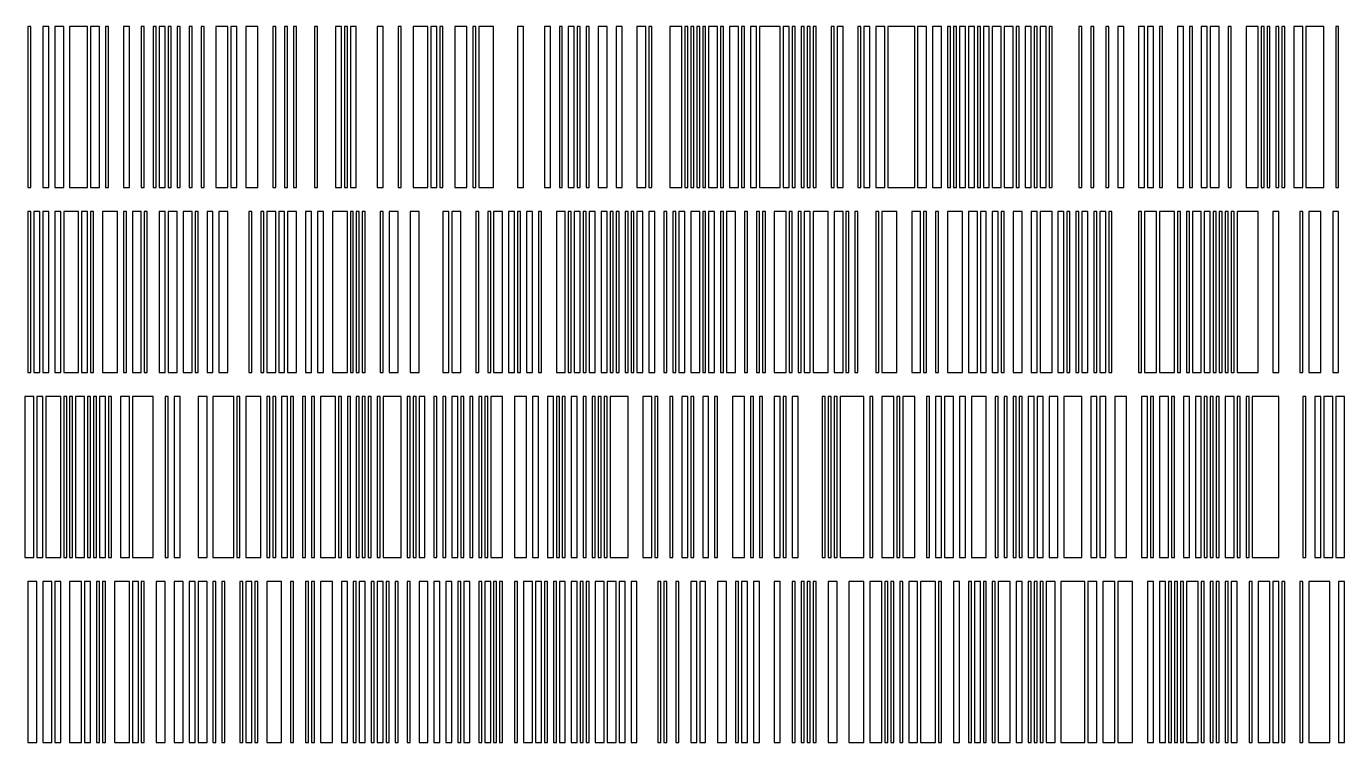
# Model space of a CAD drawing. Header units: metres. Extents: x -130 to 130, y -130 to 130.
# Drawn here: x 19.6 to 130, y -6.5 to 53.5 of the extents above; entities that cross this region are included whole.
import ezdxf

# ---------------------------------------------------------------- set-up
doc = ezdxf.new("R2010")
doc.units = ezdxf.units.M

msp = doc.modelspace()

# ---------------------------------------------------------------- linework, layer by layer
for points in [[(19.75, 40), (20, 40), (20, 53.5), (19.75, 53.5), (19.75, 40)], [(21, 40), (21.5, 40), (21.5, 53.5), (21, 53.5), (21, 40)], [(22, 40), (22.75, 40), (22.75, 53.5), (22, 53.5), (22, 40)], [(23.25, 40), (24.75, 40), (24.75, 53.5), (23.25, 53.5), (23.25, 40)], [(25, 40), (25.75, 40), (25.75, 53.5), (25, 53.5), (25, 40)], [(26.25, 40), (26.5, 40), (26.5, 53.5), (26.25, 53.5), (26.25, 40)], [(27.75, 40), (28.25, 40), (28.25, 53.5), (27.75, 53.5), (27.75, 40)], [(29.25, 40), (29.5, 40), (29.5, 53.5), (29.25, 53.5), (29.25, 40)], [(30.25, 40), (30.5, 40), (30.5, 53.5), (30.25, 53.5), (30.25, 40)], [(30.75, 40), (31.25, 40), (31.25, 53.5), (30.75, 53.5), (30.75, 40)], [(31.5, 40), (31.75, 40), (31.75, 53.5), (31.5, 53.5), (31.5, 40)], [(32.25, 40), (32.5, 40), (32.5, 53.5), (32.25, 53.5), (32.25, 40)], [(33.25, 40), (33.5, 40), (33.5, 53.5), (33.25, 53.5), (33.25, 40)], [(34.25, 40), (34.5, 40), (34.5, 53.5), (34.25, 53.5), (34.25, 40)], [(35.5, 40), (36.5, 40), (36.5, 53.5), (35.5, 53.5), (35.5, 40)], [(36.75, 40), (37.25, 40), (37.25, 53.5), (36.75, 53.5), (36.75, 40)], [(38, 40), (39, 40), (39, 53.5), (38, 53.5), (38, 40)], [(40.25, 40), (40.5, 40), (40.5, 53.5), (40.25, 53.5), (40.25, 40)], [(41.25, 40), (41.5, 40), (41.5, 53.5), (41.25, 53.5), (41.25, 40)], [(42, 40), (42.25, 40), (42.25, 53.5), (42, 53.5), (42, 40)], [(43.75, 40), (44, 40), (44, 53.5), (43.75, 53.5), (43.75, 40)], [(45.5, 40), (46, 40), (46, 53.5), (45.5, 53.5), (45.5, 40)], [(46.25, 40), (46.5, 40), (46.5, 53.5), (46.25, 53.5), (46.25, 40)], [(46.75, 40), (47.25, 40), (47.25, 53.5), (46.75, 53.5), (46.75, 40)], [(49, 40), (49.5, 40), (49.5, 53.5), (49, 53.5), (49, 40)], [(50.75, 40), (51, 40), (51, 53.5), (50.75, 53.5), (50.75, 40)], [(52, 40), (53.25, 40), (53.25, 53.5), (52, 53.5), (52, 40)], [(53.5, 40), (54, 40), (54, 53.5), (53.5, 53.5), (53.5, 40)], [(54.25, 40), (54.5, 40), (54.5, 53.5), (54.25, 53.5), (54.25, 40)], [(55.5, 40), (56.5, 40), (56.5, 53.5), (55.5, 53.5), (55.5, 40)], [(57, 40), (57.25, 40), (57.25, 53.5), (57, 53.5), (57, 40)], [(57.5, 40), (58.75, 40), (58.75, 53.5), (57.5, 53.5), (57.5, 40)], [(60.75, 40), (61.25, 40), (61.25, 53.5), (60.75, 53.5), (60.75, 40)], [(63, 40), (63.5, 40), (63.5, 53.5), (63, 53.5), (63, 40)], [(64.25, 40), (64.5, 40), (64.5, 53.5), (64.25, 53.5), (64.25, 40)], [(65, 40), (65.5, 40), (65.5, 53.5), (65, 53.5), (65, 40)], [(65.75, 40), (66, 40), (66, 53.5), (65.75, 53.5), (65.75, 40)], [(66.5, 40), (66.75, 40), (66.75, 53.5), (66.5, 53.5), (66.5, 40)], [(67.5, 40), (68.25, 40), (68.25, 53.5), (67.5, 53.5), (67.5, 40)], [(69, 40), (69.5, 40), (69.5, 53.5), (69, 53.5), (69, 40)], [(70.75, 40), (71.5, 40), (71.5, 53.5), (70.75, 53.5), (70.75, 40)], [(71.75, 40), (72, 40), (72, 53.5), (71.75, 53.5), (71.75, 40)], [(73.5, 40), (74.5, 40), (74.5, 53.5), (73.5, 53.5), (73.5, 40)], [(74.75, 40), (75, 40), (75, 53.5), (74.75, 53.5), (74.75, 40)], [(75.25, 40), (75.5, 40), (75.5, 53.5), (75.25, 53.5), (75.25, 40)], [(75.75, 40), (76, 40), (76, 53.5), (75.75, 53.5), (75.75, 40)], [(76.25, 40), (76.5, 40), (76.5, 53.5), (76.25, 53.5), (76.25, 40)], [(76.75, 40), (77.5, 40), (77.5, 53.5), (76.75, 53.5), (76.75, 40)], [(77.75, 40), (78, 40), (78, 53.5), (77.75, 53.5), (77.75, 40)], [(78.5, 40), (79.25, 40), (79.25, 53.5), (78.5, 53.5), (78.5, 40)], [(79.5, 40), (79.75, 40), (79.75, 53.5), (79.5, 53.5), (79.5, 40)], [(80.25, 40), (80.75, 40), (80.75, 53.5), (80.25, 53.5), (80.25, 40)], [(81, 40), (82.75, 40), (82.75, 53.5), (81, 53.5), (81, 40)], [(83, 40), (83.5, 40), (83.5, 53.5), (83, 53.5), (83, 40)], [(83.75, 40), (84, 40), (84, 53.5), (83.75, 53.5), (83.75, 40)], [(84.5, 40), (84.75, 40), (84.75, 53.5), (84.5, 53.5), (84.5, 40)], [(85, 40), (85.25, 40), (85.25, 53.5), (85, 53.5), (85, 40)], [(85.5, 40), (85.75, 40), (85.75, 53.5), (85.5, 53.5), (85.5, 40)], [(87, 40), (87.25, 40), (87.25, 53.5), (87, 53.5), (87, 40)], [(87.5, 40), (88, 40), (88, 53.5), (87.5, 53.5), (87.5, 40)], [(89.25, 40), (89.5, 40), (89.5, 53.5), (89.25, 53.5), (89.25, 40)], [(89.75, 40), (90.25, 40), (90.25, 53.5), (89.75, 53.5), (89.75, 40)], [(90.75, 40), (91.5, 40), (91.5, 53.5), (90.75, 53.5), (90.75, 40)], [(91.75, 40), (94, 40), (94, 53.5), (91.75, 53.5), (91.75, 40)], [(94.25, 40), (95, 40), (95, 53.5), (94.25, 53.5), (94.25, 40)], [(95.5, 40), (96.25, 40), (96.25, 53.5), (95.5, 53.5), (95.5, 40)], [(96.75, 40), (97, 40), (97, 53.5), (96.75, 53.5), (96.75, 40)], [(97.25, 40), (97.5, 40), (97.5, 53.5), (97.25, 53.5), (97.25, 40)], [(97.75, 40), (98.25, 40), (98.25, 53.5), (97.75, 53.5), (97.75, 40)], [(98.5, 40), (99, 40), (99, 53.5), (98.5, 53.5), (98.5, 40)], [(99.25, 40), (99.5, 40), (99.5, 53.5), (99.25, 53.5), (99.25, 40)], [(99.75, 40), (100.25, 40), (100.25, 53.5), (99.75, 53.5), (99.75, 40)], [(100.5, 40), (101.25, 40), (101.25, 53.5), (100.5, 53.5), (100.5, 40)], [(101.5, 40), (102.25, 40), (102.25, 53.5), (101.5, 53.5), (101.5, 40)], [(102.5, 40), (102.75, 40), (102.75, 53.5), (102.5, 53.5), (102.5, 40)], [(103.25, 40), (103.75, 40), (103.75, 53.5), (103.25, 53.5), (103.25, 40)], [(104, 40), (104.25, 40), (104.25, 53.5), (104, 53.5), (104, 40)], [(104.5, 40), (105, 40), (105, 53.5), (104.5, 53.5), (104.5, 40)], [(105.25, 40), (105.5, 40), (105.5, 53.5), (105.25, 53.5), (105.25, 40)], [(107.75, 40), (108, 40), (108, 53.5), (107.75, 53.5), (107.75, 40)], [(108.75, 40), (109, 40), (109, 53.5), (108.75, 53.5), (108.75, 40)], [(110, 40), (110.25, 40), (110.25, 53.5), (110, 53.5), (110, 40)], [(111, 40), (111.5, 40), (111.5, 53.5), (111, 53.5), (111, 40)], [(112.75, 40), (113.25, 40), (113.25, 53.5), (112.75, 53.5), (112.75, 40)], [(113.5, 40), (114, 40), (114, 53.5), (113.5, 53.5), (113.5, 40)], [(114.5, 40), (114.75, 40), (114.75, 53.5), (114.5, 53.5), (114.5, 40)], [(116, 40), (116.5, 40), (116.5, 53.5), (116, 53.5), (116, 40)], [(117, 40), (117.25, 40), (117.25, 53.5), (117, 53.5), (117, 40)], [(118, 40), (118.5, 40), (118.5, 53.5), (118, 53.5), (118, 40)], [(118.75, 40), (119.5, 40), (119.5, 53.5), (118.75, 53.5), (118.75, 40)], [(120.25, 40), (120.5, 40), (120.5, 53.5), (120.25, 53.5), (120.25, 40)], [(121.75, 40), (122.75, 40), (122.75, 53.5), (121.75, 53.5), (121.75, 40)], [(123, 40), (123.25, 40), (123.25, 53.5), (123, 53.5), (123, 40)], [(123.5, 40), (123.75, 40), (123.75, 53.5), (123.5, 53.5), (123.5, 40)], [(124.25, 40), (124.5, 40), (124.5, 53.5), (124.25, 53.5), (124.25, 40)], [(124.75, 40), (125, 40), (125, 53.5), (124.75, 53.5), (124.75, 40)], [(125.75, 40), (126.5, 40), (126.5, 53.5), (125.75, 53.5), (125.75, 40)], [(126.75, 40), (128.25, 40), (128.25, 53.5), (126.75, 53.5), (126.75, 40)], [(129.25, 40), (129.5, 40), (129.5, 53.5), (129.25, 53.5), (129.25, 40)], [(19.75, 24.5), (20, 24.5), (20, 38), (19.75, 38), (19.75, 24.5)], [(20.25, 24.5), (20.75, 24.5), (20.75, 38), (20.25, 38), (20.25, 24.5)], [(21, 24.5), (21.5, 24.5), (21.5, 38), (21, 38), (21, 24.5)], [(22, 24.5), (22.5, 24.5), (22.5, 38), (22, 38), (22, 24.5)], [(22.75, 24.5), (24, 24.5), (24, 38), (22.75, 38), (22.75, 24.5)], [(24.25, 24.5), (24.75, 24.5), (24.75, 38), (24.25, 38), (24.25, 24.5)], [(25, 24.5), (25.25, 24.5), (25.25, 38), (25, 38), (25, 24.5)], [(26, 24.5), (27.25, 24.5), (27.25, 38), (26, 38), (26, 24.5)], [(27.75, 24.5), (28, 24.5), (28, 38), (27.75, 38), (27.75, 24.5)], [(28.5, 24.5), (29.25, 24.5), (29.25, 38), (28.5, 38), (28.5, 24.5)], [(29.5, 24.5), (29.75, 24.5), (29.75, 38), (29.5, 38), (29.5, 24.5)], [(30.75, 24.5), (31.25, 24.5), (31.25, 38), (30.75, 38), (30.75, 24.5)], [(31.5, 24.5), (32.25, 24.5), (32.25, 38), (31.5, 38), (31.5, 24.5)], [(32.75, 24.5), (33.5, 24.5), (33.5, 38), (32.75, 38), (32.75, 24.5)], [(33.75, 24.5), (34, 24.5), (34, 38), (33.75, 38), (33.75, 24.5)], [(34.75, 24.5), (35.25, 24.5), (35.25, 38), (34.75, 38), (34.75, 24.5)], [(35.75, 24.5), (36.5, 24.5), (36.5, 38), (35.75, 38), (35.75, 24.5)], [(38.25, 24.5), (38.5, 24.5), (38.5, 38), (38.25, 38), (38.25, 24.5)], [(39.25, 24.5), (39.5, 24.5), (39.5, 38), (39.25, 38), (39.25, 24.5)], [(39.75, 24.5), (40.5, 24.5), (40.5, 38), (39.75, 38), (39.75, 24.5)], [(40.75, 24.5), (41.25, 24.5), (41.25, 38), (40.75, 38), (40.75, 24.5)], [(41.5, 24.5), (42.25, 24.5), (42.25, 38), (41.5, 38), (41.5, 24.5)], [(43, 24.5), (43.5, 24.5), (43.5, 38), (43, 38), (43, 24.5)], [(44, 24.5), (44.5, 24.5), (44.5, 38), (44, 38), (44, 24.5)], [(45.25, 24.5), (46.5, 24.5), (46.5, 38), (45.25, 38), (45.25, 24.5)], [(46.75, 24.5), (47, 24.5), (47, 38), (46.75, 38), (46.75, 24.5)], [(47.25, 24.5), (47.5, 24.5), (47.5, 38), (47.25, 38), (47.25, 24.5)], [(47.75, 24.5), (48, 24.5), (48, 38), (47.75, 38), (47.75, 24.5)], [(49.25, 24.5), (49.5, 24.5), (49.5, 38), (49.25, 38), (49.25, 24.5)], [(50, 24.5), (50.75, 24.5), (50.75, 38), (50, 38), (50, 24.5)], [(51.75, 24.5), (52.5, 24.5), (52.5, 38), (51.75, 38), (51.75, 24.5)], [(54.5, 24.5), (55, 24.5), (55, 38), (54.5, 38), (54.5, 24.5)], [(55.25, 24.5), (56, 24.5), (56, 38), (55.25, 38), (55.25, 24.5)], [(57.25, 24.5), (57.5, 24.5), (57.5, 38), (57.25, 38), (57.25, 24.5)], [(58.25, 24.5), (58.5, 24.5), (58.5, 38), (58.25, 38), (58.25, 24.5)], [(58.75, 24.5), (59.5, 24.5), (59.5, 38), (58.75, 38), (58.75, 24.5)], [(60, 24.5), (60.5, 24.5), (60.5, 38), (60, 38), (60, 24.5)], [(60.75, 24.5), (61, 24.5), (61, 38), (60.75, 38), (60.75, 24.5)], [(61.5, 24.5), (62, 24.5), (62, 38), (61.5, 38), (61.5, 24.5)], [(62.5, 24.5), (62.75, 24.5), (62.75, 38), (62.5, 38), (62.5, 24.5)], [(64, 24.5), (64.75, 24.5), (64.75, 38), (64, 38), (64, 24.5)], [(65, 24.5), (65.25, 24.5), (65.25, 38), (65, 38), (65, 24.5)], [(65.5, 24.5), (66, 24.5), (66, 38), (65.5, 38), (65.5, 24.5)], [(66.25, 24.5), (66.5, 24.5), (66.5, 38), (66.25, 38), (66.25, 24.5)], [(66.75, 24.5), (67.25, 24.5), (67.25, 38), (66.75, 38), (66.75, 24.5)], [(67.75, 24.5), (68.25, 24.5), (68.25, 38), (67.75, 38), (67.75, 24.5)], [(68.5, 24.5), (68.75, 24.5), (68.75, 38), (68.5, 38), (68.5, 24.5)], [(69, 24.5), (69.25, 24.5), (69.25, 38), (69, 38), (69, 24.5)], [(69.75, 24.5), (70, 24.5), (70, 38), (69.75, 38), (69.75, 24.5)], [(70.25, 24.5), (70.5, 24.5), (70.5, 38), (70.25, 38), (70.25, 24.5)], [(70.75, 24.5), (71.25, 24.5), (71.25, 38), (70.75, 38), (70.75, 24.5)], [(71.75, 24.5), (72.25, 24.5), (72.25, 38), (71.75, 38), (71.75, 24.5)], [(73, 24.5), (73.25, 24.5), (73.25, 38), (73, 38), (73, 24.5)], [(73.75, 24.5), (74, 24.5), (74, 38), (73.75, 38), (73.75, 24.5)], [(74.25, 24.5), (74.75, 24.5), (74.75, 38), (74.25, 38), (74.25, 24.5)], [(75.25, 24.5), (76, 24.5), (76, 38), (75.25, 38), (75.25, 24.5)], [(76.25, 24.5), (76.5, 24.5), (76.5, 38), (76.25, 38), (76.25, 24.5)], [(76.75, 24.5), (77.25, 24.5), (77.25, 38), (76.75, 38), (76.75, 24.5)], [(77.75, 24.5), (78, 24.5), (78, 38), (77.75, 38), (77.75, 24.5)], [(78.25, 24.5), (79, 24.5), (79, 38), (78.25, 38), (78.25, 24.5)], [(79.75, 24.5), (80, 24.5), (80, 38), (79.75, 38), (79.75, 24.5)], [(80.75, 24.5), (81, 24.5), (81, 38), (80.75, 38), (80.75, 24.5)], [(81.25, 24.5), (81.5, 24.5), (81.5, 38), (81.25, 38), (81.25, 24.5)], [(82.25, 24.5), (83.25, 24.5), (83.25, 38), (82.25, 38), (82.25, 24.5)], [(83.5, 24.5), (83.75, 24.5), (83.75, 38), (83.5, 38), (83.5, 24.5)], [(84.25, 24.5), (84.5, 24.5), (84.5, 38), (84.25, 38), (84.25, 24.5)], [(84.75, 24.5), (85.25, 24.5), (85.25, 38), (84.75, 38), (84.75, 24.5)], [(85.5, 24.5), (86.75, 24.5), (86.75, 38), (85.5, 38), (85.5, 24.5)], [(87.25, 24.5), (88, 24.5), (88, 38), (87.25, 38), (87.25, 24.5)], [(88.25, 24.5), (88.5, 24.5), (88.5, 38), (88.25, 38), (88.25, 24.5)], [(89, 24.5), (89.25, 24.5), (89.25, 38), (89, 38), (89, 24.5)], [(90.75, 24.5), (91, 24.5), (91, 38), (90.75, 38), (90.75, 24.5)], [(91.25, 24.5), (92.5, 24.5), (92.5, 38), (91.25, 38), (91.25, 24.5)], [(93.75, 24.5), (94.5, 24.5), (94.5, 38), (93.75, 38), (93.75, 24.5)], [(94.75, 24.5), (95, 24.5), (95, 38), (94.75, 38), (94.75, 24.5)], [(95.75, 24.5), (96, 24.5), (96, 38), (95.75, 38), (95.75, 24.5)], [(96.75, 24.5), (98, 24.5), (98, 38), (96.75, 38), (96.75, 24.5)], [(98.5, 24.5), (99.25, 24.5), (99.25, 38), (98.5, 38), (98.5, 24.5)], [(99.5, 24.5), (100, 24.5), (100, 38), (99.5, 38), (99.5, 24.5)], [(100.5, 24.5), (101, 24.5), (101, 38), (100.5, 38), (100.5, 24.5)], [(101.25, 24.5), (101.5, 24.5), (101.5, 38), (101.25, 38), (101.25, 24.5)], [(102.25, 24.5), (103, 24.5), (103, 38), (102.25, 38), (102.25, 24.5)], [(103.75, 24.5), (104.25, 24.5), (104.25, 38), (103.75, 38), (103.75, 24.5)], [(104.5, 24.5), (105.5, 24.5), (105.5, 38), (104.5, 38), (104.5, 24.5)], [(106, 24.5), (106.5, 24.5), (106.5, 38), (106, 38), (106, 24.5)], [(106.75, 24.5), (107, 24.5), (107, 38), (106.75, 38), (106.75, 24.5)], [(107.5, 24.5), (107.75, 24.5), (107.75, 38), (107.5, 38), (107.5, 24.5)], [(108, 24.5), (108.5, 24.5), (108.5, 38), (108, 38), (108, 24.5)], [(109, 24.5), (109.25, 24.5), (109.25, 38), (109, 38), (109, 24.5)], [(109.5, 24.5), (110, 24.5), (110, 38), (109.5, 38), (109.5, 24.5)], [(110.25, 24.5), (110.5, 24.5), (110.5, 38), (110.25, 38), (110.25, 24.5)], [(112.75, 24.5), (113, 24.5), (113, 38), (112.75, 38), (112.75, 24.5)], [(113.25, 24.5), (114.25, 24.5), (114.25, 38), (113.25, 38), (113.25, 24.5)], [(114.5, 24.5), (115.75, 24.5), (115.75, 38), (114.5, 38), (114.5, 24.5)], [(116, 24.5), (116.25, 24.5), (116.25, 38), (116, 38), (116, 24.5)], [(116.75, 24.5), (117, 24.5), (117, 38), (116.75, 38), (116.75, 24.5)], [(117.25, 24.5), (118, 24.5), (118, 38), (117.25, 38), (117.25, 24.5)], [(118.25, 24.5), (118.75, 24.5), (118.75, 38), (118.25, 38), (118.25, 24.5)], [(119, 24.5), (119.25, 24.5), (119.25, 38), (119, 38), (119, 24.5)], [(119.5, 24.5), (119.75, 24.5), (119.75, 38), (119.5, 38), (119.5, 24.5)], [(120, 24.5), (120.25, 24.5), (120.25, 38), (120, 38), (120, 24.5)], [(120.5, 24.5), (120.75, 24.5), (120.75, 38), (120.5, 38), (120.5, 24.5)], [(121, 24.5), (122.75, 24.5), (122.75, 38), (121, 38), (121, 24.5)], [(124, 24.5), (124.5, 24.5), (124.5, 38), (124, 38), (124, 24.5)], [(126.25, 24.5), (126.5, 24.5), (126.5, 38), (126.25, 38), (126.25, 24.5)], [(127, 24.5), (128, 24.5), (128, 38), (127, 38), (127, 24.5)], [(129, 24.5), (129.5, 24.5), (129.5, 38), (129, 38), (129, 24.5)], [(19.5, 9), (20.25, 9), (20.25, 22.5), (19.5, 22.5), (19.5, 9)], [(20.5, 9), (21, 9), (21, 22.5), (20.5, 22.5), (20.5, 9)], [(21.25, 9), (22.5, 9), (22.5, 22.5), (21.25, 22.5), (21.25, 9)], [(22.75, 9), (23, 9), (23, 22.5), (22.75, 22.5), (22.75, 9)], [(23.25, 9), (23.5, 9), (23.5, 22.5), (23.25, 22.5), (23.25, 9)], [(23.75, 9), (24.5, 9), (24.5, 22.5), (23.75, 22.5), (23.75, 9)], [(24.75, 9), (25, 9), (25, 22.5), (24.75, 22.5), (24.75, 9)], [(25.25, 9), (25.5, 9), (25.5, 22.5), (25.25, 22.5), (25.25, 9)], [(25.75, 9), (26.25, 9), (26.25, 22.5), (25.75, 22.5), (25.75, 9)], [(26.5, 9), (26.75, 9), (26.75, 22.5), (26.5, 22.5), (26.5, 9)], [(27.5, 9), (28.25, 9), (28.25, 22.5), (27.5, 22.5), (27.5, 9)], [(28.5, 9), (30.25, 9), (30.25, 22.5), (28.5, 22.5), (28.5, 9)], [(31.25, 9), (31.5, 9), (31.5, 22.5), (31.25, 22.5), (31.25, 9)], [(32, 9), (32.5, 9), (32.5, 22.5), (32, 22.5), (32, 9)], [(34, 9), (34.75, 9), (34.75, 22.5), (34, 22.5), (34, 9)], [(35.25, 9), (37, 9), (37, 22.5), (35.25, 22.5), (35.25, 9)], [(37.25, 9), (37.5, 9), (37.5, 22.5), (37.25, 22.5), (37.25, 9)], [(38, 9), (39.25, 9), (39.25, 22.5), (38, 22.5), (38, 9)], [(39.75, 9), (40, 9), (40, 22.5), (39.75, 22.5), (39.75, 9)], [(40.25, 9), (40.5, 9), (40.5, 22.5), (40.25, 22.5), (40.25, 9)], [(41, 9), (41.5, 9), (41.5, 22.5), (41, 22.5), (41, 9)], [(41.75, 9), (42, 9), (42, 22.5), (41.75, 22.5), (41.75, 9)], [(42.75, 9), (43, 9), (43, 22.5), (42.75, 22.5), (42.75, 9)], [(43.5, 9), (43.75, 9), (43.75, 22.5), (43.5, 22.5), (43.5, 9)], [(44.25, 9), (45.5, 9), (45.5, 22.5), (44.25, 22.5), (44.25, 9)], [(45.75, 9), (46, 9), (46, 22.5), (45.75, 22.5), (45.75, 9)], [(46.5, 9), (46.75, 9), (46.75, 22.5), (46.5, 22.5), (46.5, 9)], [(47.25, 9), (47.5, 9), (47.5, 22.5), (47.25, 22.5), (47.25, 9)], [(47.75, 9), (48, 9), (48, 22.5), (47.75, 22.5), (47.75, 9)], [(48.25, 9), (48.5, 9), (48.5, 22.5), (48.25, 22.5), (48.25, 9)], [(49, 9), (49.25, 9), (49.25, 22.5), (49, 22.5), (49, 9)], [(49.5, 9), (51, 9), (51, 22.5), (49.5, 22.5), (49.5, 9)], [(51.5, 9), (51.75, 9), (51.75, 22.5), (51.5, 22.5), (51.5, 9)], [(52, 9), (52.25, 9), (52.25, 22.5), (52, 22.5), (52, 9)], [(52.5, 9), (53, 9), (53, 22.5), (52.5, 22.5), (52.5, 9)], [(53.75, 9), (54, 9), (54, 22.5), (53.75, 22.5), (53.75, 9)], [(54.5, 9), (54.75, 9), (54.75, 22.5), (54.5, 22.5), (54.5, 9)], [(55.25, 9), (55.75, 9), (55.75, 22.5), (55.25, 22.5), (55.25, 9)], [(56, 9), (56.25, 9), (56.25, 22.5), (56, 22.5), (56, 9)], [(56.75, 9), (57, 9), (57, 22.5), (56.75, 22.5), (56.75, 9)], [(57.5, 9), (57.75, 9), (57.75, 22.5), (57.5, 22.5), (57.5, 9)], [(58, 9), (58.25, 9), (58.25, 22.5), (58, 22.5), (58, 9)], [(58.5, 9), (59.5, 9), (59.5, 22.5), (58.5, 22.5), (58.5, 9)], [(60.5, 9), (61.5, 9), (61.5, 22.5), (60.5, 22.5), (60.5, 9)], [(62, 9), (62.5, 9), (62.5, 22.5), (62, 22.5), (62, 9)], [(63.25, 9), (63.75, 9), (63.75, 22.5), (63.25, 22.5), (63.25, 9)], [(64, 9), (64.25, 9), (64.25, 22.5), (64, 22.5), (64, 9)], [(64.5, 9), (64.75, 9), (64.75, 22.5), (64.5, 22.5), (64.5, 9)], [(65.25, 9), (65.75, 9), (65.75, 22.5), (65.25, 22.5), (65.25, 9)], [(66.25, 9), (66.5, 9), (66.5, 22.5), (66.25, 22.5), (66.25, 9)], [(67, 9), (67.25, 9), (67.25, 22.5), (67, 22.5), (67, 9)], [(67.5, 9), (67.75, 9), (67.75, 22.5), (67.5, 22.5), (67.5, 9)], [(68, 9), (68.25, 9), (68.25, 22.5), (68, 22.5), (68, 9)], [(68.5, 9), (70, 9), (70, 22.5), (68.5, 22.5), (68.5, 9)], [(71.25, 9), (72, 9), (72, 22.5), (71.25, 22.5), (71.25, 9)], [(72.25, 9), (72.5, 9), (72.5, 22.5), (72.25, 22.5), (72.25, 9)], [(73.5, 9), (73.75, 9), (73.75, 22.5), (73.5, 22.5), (73.5, 9)], [(74.5, 9), (75, 9), (75, 22.5), (74.5, 22.5), (74.5, 9)], [(75.25, 9), (75.5, 9), (75.5, 22.5), (75.25, 22.5), (75.25, 9)], [(76.25, 9), (76.75, 9), (76.75, 22.5), (76.25, 22.5), (76.25, 9)], [(77.25, 9), (77.5, 9), (77.5, 22.5), (77.25, 22.5), (77.25, 9)], [(78.75, 9), (79.75, 9), (79.75, 22.5), (78.75, 22.5), (78.75, 9)], [(80.25, 9), (80.5, 9), (80.5, 22.5), (80.25, 22.5), (80.25, 9)], [(81, 9), (81.25, 9), (81.25, 22.5), (81, 22.5), (81, 9)], [(82.25, 9), (82.75, 9), (82.75, 22.5), (82.25, 22.5), (82.25, 9)], [(83, 9), (83.25, 9), (83.25, 22.5), (83, 22.5), (83, 9)], [(83.75, 9), (84.25, 9), (84.25, 22.5), (83.75, 22.5), (83.75, 9)], [(86.25, 9), (86.5, 9), (86.5, 22.5), (86.25, 22.5), (86.25, 9)], [(86.75, 9), (87, 9), (87, 22.5), (86.75, 22.5), (86.75, 9)], [(87.25, 9), (87.5, 9), (87.5, 22.5), (87.25, 22.5), (87.25, 9)], [(87.75, 9), (89.75, 9), (89.75, 22.5), (87.75, 22.5), (87.75, 9)], [(90.25, 9), (90.5, 9), (90.5, 22.5), (90.25, 22.5), (90.25, 9)], [(91.25, 9), (92.25, 9), (92.25, 22.5), (91.25, 22.5), (91.25, 9)], [(92.5, 9), (92.75, 9), (92.75, 22.5), (92.5, 22.5), (92.5, 9)], [(93, 9), (94, 9), (94, 22.5), (93, 22.5), (93, 9)], [(95, 9), (95.25, 9), (95.25, 22.5), (95, 22.5), (95, 9)], [(95.75, 9), (96.25, 9), (96.25, 22.5), (95.75, 22.5), (95.75, 9)], [(96.5, 9), (97.25, 9), (97.25, 22.5), (96.5, 22.5), (96.5, 9)], [(97.75, 9), (98.25, 9), (98.25, 22.5), (97.75, 22.5), (97.75, 9)], [(98.75, 9), (100, 9), (100, 22.5), (98.75, 22.5), (98.75, 9)], [(100.75, 9), (101, 9), (101, 22.5), (100.75, 22.5), (100.75, 9)], [(101.5, 9), (101.75, 9), (101.75, 22.5), (101.5, 22.5), (101.5, 9)], [(102.25, 9), (102.5, 9), (102.5, 22.5), (102.25, 22.5), (102.25, 9)], [(102.75, 9), (103, 9), (103, 22.5), (102.75, 22.5), (102.75, 9)], [(103.5, 9), (104, 9), (104, 22.5), (103.5, 22.5), (103.5, 9)], [(104.25, 9), (104.75, 9), (104.75, 22.5), (104.25, 22.5), (104.25, 9)], [(105.25, 9), (106, 9), (106, 22.5), (105.25, 22.5), (105.25, 9)], [(106.5, 9), (108, 9), (108, 22.5), (106.5, 22.5), (106.5, 9)], [(108.75, 9), (109.25, 9), (109.25, 22.5), (108.75, 22.5), (108.75, 9)], [(109.5, 9), (110, 9), (110, 22.5), (109.5, 22.5), (109.5, 9)], [(110.75, 9), (111.75, 9), (111.75, 22.5), (110.75, 22.5), (110.75, 9)], [(113, 9), (113.5, 9), (113.5, 22.5), (113, 22.5), (113, 9)], [(113.75, 9), (114, 9), (114, 22.5), (113.75, 22.5), (113.75, 9)], [(114.5, 9), (115.25, 9), (115.25, 22.5), (114.5, 22.5), (114.5, 9)], [(115.5, 9), (115.75, 9), (115.75, 22.5), (115.5, 22.5), (115.5, 9)], [(116.5, 9), (117, 9), (117, 22.5), (116.5, 22.5), (116.5, 9)], [(117.5, 9), (118, 9), (118, 22.5), (117.5, 22.5), (117.5, 9)], [(118.25, 9), (118.5, 9), (118.5, 22.5), (118.25, 22.5), (118.25, 9)], [(118.75, 9), (119, 9), (119, 22.5), (118.75, 22.5), (118.75, 9)], [(119.25, 9), (119.5, 9), (119.5, 22.5), (119.25, 22.5), (119.25, 9)], [(120, 9), (120.75, 9), (120.75, 22.5), (120, 22.5), (120, 9)], [(121, 9), (121.25, 9), (121.25, 22.5), (121, 22.5), (121, 9)], [(121.75, 9), (122, 9), (122, 22.5), (121.75, 22.5), (121.75, 9)], [(122.25, 9), (124.5, 9), (124.5, 22.5), (122.25, 22.5), (122.25, 9)], [(126.5, 9), (126.75, 9), (126.75, 22.5), (126.5, 22.5), (126.5, 9)], [(127.5, 9), (128, 9), (128, 22.5), (127.5, 22.5), (127.5, 9)], [(128.25, 9), (129, 9), (129, 22.5), (128.25, 22.5), (128.25, 9)], [(129.25, 9), (130, 9), (130, 22.5), (129.25, 22.5), (129.25, 9)], [(19.75, -6.5), (20.5, -6.5), (20.5, 7), (19.75, 7), (19.75, -6.5)], [(21, -6.5), (21.75, -6.5), (21.75, 7), (21, 7), (21, -6.5)], [(22, -6.5), (22.5, -6.5), (22.5, 7), (22, 7), (22, -6.5)], [(23.25, -6.5), (24.25, -6.5), (24.25, 7), (23.25, 7), (23.25, -6.5)], [(24.5, -6.5), (25, -6.5), (25, 7), (24.5, 7), (24.5, -6.5)], [(25.5, -6.5), (25.75, -6.5), (25.75, 7), (25.5, 7), (25.5, -6.5)], [(26, -6.5), (26.25, -6.5), (26.25, 7), (26, 7), (26, -6.5)], [(27, -6.5), (28.25, -6.5), (28.25, 7), (27, 7), (27, -6.5)], [(28.5, -6.5), (29, -6.5), (29, 7), (28.5, 7), (28.5, -6.5)], [(29.25, -6.5), (29.5, -6.5), (29.5, 7), (29.25, 7), (29.25, -6.5)], [(30.5, -6.5), (31.25, -6.5), (31.25, 7), (30.5, 7), (30.5, -6.5)], [(32, -6.5), (32.75, -6.5), (32.75, 7), (32, 7), (32, -6.5)], [(33.25, -6.5), (33.75, -6.5), (33.75, 7), (33.25, 7), (33.25, -6.5)], [(34, -6.5), (34.75, -6.5), (34.75, 7), (34, 7), (34, -6.5)], [(35.25, -6.5), (35.5, -6.5), (35.5, 7), (35.25, 7), (35.25, -6.5)], [(36, -6.5), (36.25, -6.5), (36.25, 7), (36, 7), (36, -6.5)], [(37.5, -6.5), (37.75, -6.5), (37.75, 7), (37.5, 7), (37.5, -6.5)], [(38, -6.5), (38.5, -6.5), (38.5, 7), (38, 7), (38, -6.5)], [(38.75, -6.5), (39, -6.5), (39, 7), (38.75, 7), (38.75, -6.5)], [(39.75, -6.5), (41, -6.5), (41, 7), (39.75, 7), (39.75, -6.5)], [(41.75, -6.5), (42, -6.5), (42, 7), (41.75, 7), (41.75, -6.5)], [(43, -6.5), (43.25, -6.5), (43.25, 7), (43, 7), (43, -6.5)], [(43.5, -6.5), (43.75, -6.5), (43.75, 7), (43.5, 7), (43.5, -6.5)], [(44.25, -6.5), (45.25, -6.5), (45.25, 7), (44.25, 7), (44.25, -6.5)], [(46, -6.5), (46.5, -6.5), (46.5, 7), (46, 7), (46, -6.5)], [(47, -6.5), (47.25, -6.5), (47.25, 7), (47, 7), (47, -6.5)], [(47.5, -6.5), (48, -6.5), (48, 7), (47.5, 7), (47.5, -6.5)], [(48.5, -6.5), (48.75, -6.5), (48.75, 7), (48.5, 7), (48.5, -6.5)], [(49, -6.5), (49.5, -6.5), (49.5, 7), (49, 7), (49, -6.5)], [(49.75, -6.5), (50, -6.5), (50, 7), (49.75, 7), (49.75, -6.5)], [(50.5, -6.5), (50.75, -6.5), (50.75, 7), (50.5, 7), (50.5, -6.5)], [(51.5, -6.5), (51.75, -6.5), (51.75, 7), (51.5, 7), (51.5, -6.5)], [(52.5, -6.5), (53.25, -6.5), (53.25, 7), (52.5, 7), (52.5, -6.5)], [(53.75, -6.5), (54.25, -6.5), (54.25, 7), (53.75, 7), (53.75, -6.5)], [(54.75, -6.5), (55.25, -6.5), (55.25, 7), (54.75, 7), (54.75, -6.5)], [(55.75, -6.5), (56, -6.5), (56, 7), (55.75, 7), (55.75, -6.5)], [(56.25, -6.5), (56.75, -6.5), (56.75, 7), (56.25, 7), (56.25, -6.5)], [(57.5, -6.5), (57.75, -6.5), (57.75, 7), (57.5, 7), (57.5, -6.5)], [(58, -6.5), (58.5, -6.5), (58.5, 7), (58, 7), (58, -6.5)], [(58.75, -6.5), (59, -6.5), (59, 7), (58.75, 7), (58.75, -6.5)], [(59.25, -6.5), (59.5, -6.5), (59.5, 7), (59.25, 7), (59.25, -6.5)], [(60.5, -6.5), (60.75, -6.5), (60.75, 7), (60.5, 7), (60.5, -6.5)], [(61.25, -6.5), (62, -6.5), (62, 7), (61.25, 7), (61.25, -6.5)], [(62.25, -6.5), (62.75, -6.5), (62.75, 7), (62.25, 7), (62.25, -6.5)], [(63, -6.5), (63.25, -6.5), (63.25, 7), (63, 7), (63, -6.5)], [(63.75, -6.5), (64, -6.5), (64, 7), (63.75, 7), (63.75, -6.5)], [(64.25, -6.5), (64.75, -6.5), (64.75, 7), (64.25, 7), (64.25, -6.5)], [(65.25, -6.5), (65.75, -6.5), (65.75, 7), (65.25, 7), (65.25, -6.5)], [(66, -6.5), (66.25, -6.5), (66.25, 7), (66, 7), (66, -6.5)], [(66.5, -6.5), (66.75, -6.5), (66.75, 7), (66.5, 7), (66.5, -6.5)], [(67.25, -6.5), (68, -6.5), (68, 7), (67.25, 7), (67.25, -6.5)], [(68.25, -6.5), (69, -6.5), (69, 7), (68.25, 7), (68.25, -6.5)], [(69.25, -6.5), (69.75, -6.5), (69.75, 7), (69.25, 7), (69.25, -6.5)], [(70.25, -6.5), (70.75, -6.5), (70.75, 7), (70.25, 7), (70.25, -6.5)], [(72.5, -6.5), (72.75, -6.5), (72.75, 7), (72.5, 7), (72.5, -6.5)], [(73, -6.5), (73.25, -6.5), (73.25, 7), (73, 7), (73, -6.5)], [(74, -6.5), (74.25, -6.5), (74.25, 7), (74, 7), (74, -6.5)], [(75.25, -6.5), (75.75, -6.5), (75.75, 7), (75.25, 7), (75.25, -6.5)], [(76, -6.5), (76.5, -6.5), (76.5, 7), (76, 7), (76, -6.5)], [(77.5, -6.5), (78.25, -6.5), (78.25, 7), (77.5, 7), (77.5, -6.5)], [(79, -6.5), (79.25, -6.5), (79.25, 7), (79, 7), (79, -6.5)], [(79.5, -6.5), (80, -6.5), (80, 7), (79.5, 7), (79.5, -6.5)], [(80.5, -6.5), (81, -6.5), (81, 7), (80.5, 7), (80.5, -6.5)], [(82.25, -6.5), (82.75, -6.5), (82.75, 7), (82.25, 7), (82.25, -6.5)], [(83.75, -6.5), (84, -6.5), (84, 7), (83.75, 7), (83.75, -6.5)], [(84.5, -6.5), (84.75, -6.5), (84.75, 7), (84.5, 7), (84.5, -6.5)], [(85, -6.5), (85.25, -6.5), (85.25, 7), (85, 7), (85, -6.5)], [(85.5, -6.5), (85.75, -6.5), (85.75, 7), (85.5, 7), (85.5, -6.5)], [(86.75, -6.5), (87.5, -6.5), (87.5, 7), (86.75, 7), (86.75, -6.5)], [(88.5, -6.5), (89.75, -6.5), (89.75, 7), (88.5, 7), (88.5, -6.5)], [(90.25, -6.5), (91.25, -6.5), (91.25, 7), (90.25, 7), (90.25, -6.5)], [(91.5, -6.5), (91.75, -6.5), (91.75, 7), (91.5, 7), (91.5, -6.5)], [(92, -6.5), (92.25, -6.5), (92.25, 7), (92, 7), (92, -6.5)], [(92.75, -6.5), (93, -6.5), (93, 7), (92.75, 7), (92.75, -6.5)], [(93.5, -6.5), (94.25, -6.5), (94.25, 7), (93.5, 7), (93.5, -6.5)], [(94.5, -6.5), (95.75, -6.5), (95.75, 7), (94.5, 7), (94.5, -6.5)], [(96, -6.5), (96.25, -6.5), (96.25, 7), (96, 7), (96, -6.5)], [(97.25, -6.5), (97.75, -6.5), (97.75, 7), (97.25, 7), (97.25, -6.5)], [(98.5, -6.5), (98.75, -6.5), (98.75, 7), (98.5, 7), (98.5, -6.5)], [(99, -6.5), (99.5, -6.5), (99.5, 7), (99, 7), (99, -6.5)], [(99.75, -6.5), (100, -6.5), (100, 7), (99.75, 7), (99.75, -6.5)], [(100.5, -6.5), (100.75, -6.5), (100.75, 7), (100.5, 7), (100.5, -6.5)], [(101, -6.5), (102, -6.5), (102, 7), (101, 7), (101, -6.5)], [(102.5, -6.5), (103, -6.5), (103, 7), (102.5, 7), (102.5, -6.5)], [(103.5, -6.5), (103.75, -6.5), (103.75, 7), (103.5, 7), (103.5, -6.5)], [(104, -6.5), (104.25, -6.5), (104.25, 7), (104, 7), (104, -6.5)], [(104.5, -6.5), (104.75, -6.5), (104.75, 7), (104.5, 7), (104.5, -6.5)], [(105, -6.5), (105.75, -6.5), (105.75, 7), (105, 7), (105, -6.5)], [(106.25, -6.5), (108.25, -6.5), (108.25, 7), (106.25, 7), (106.25, -6.5)], [(108.5, -6.5), (109.25, -6.5), (109.25, 7), (108.5, 7), (108.5, -6.5)], [(109.75, -6.5), (110.75, -6.5), (110.75, 7), (109.75, 7), (109.75, -6.5)], [(111, -6.5), (112.25, -6.5), (112.25, 7), (111, 7), (111, -6.5)], [(113.5, -6.5), (114, -6.5), (114, 7), (113.5, 7), (113.5, -6.5)], [(114.5, -6.5), (115, -6.5), (115, 7), (114.5, 7), (114.5, -6.5)], [(115.25, -6.5), (115.5, -6.5), (115.5, 7), (115.25, 7), (115.25, -6.5)], [(115.75, -6.5), (116, -6.5), (116, 7), (115.75, 7), (115.75, -6.5)], [(116.25, -6.5), (116.5, -6.5), (116.5, 7), (116.25, 7), (116.25, -6.5)], [(116.75, -6.5), (117.75, -6.5), (117.75, 7), (116.75, 7), (116.75, -6.5)], [(118, -6.5), (118.25, -6.5), (118.25, 7), (118, 7), (118, -6.5)], [(118.75, -6.5), (119, -6.5), (119, 7), (118.75, 7), (118.75, -6.5)], [(119.25, -6.5), (119.5, -6.5), (119.5, 7), (119.25, 7), (119.25, -6.5)], [(120, -6.5), (120.25, -6.5), (120.25, 7), (120, 7), (120, -6.5)], [(120.5, -6.5), (121, -6.5), (121, 7), (120.5, 7), (120.5, -6.5)], [(122, -6.5), (122.25, -6.5), (122.25, 7), (122, 7), (122, -6.5)], [(122.75, -6.5), (123.75, -6.5), (123.75, 7), (122.75, 7), (122.75, -6.5)], [(124, -6.5), (124.5, -6.5), (124.5, 7), (124, 7), (124, -6.5)], [(124.75, -6.5), (125, -6.5), (125, 7), (124.75, 7), (124.75, -6.5)], [(126.25, -6.5), (126.5, -6.5), (126.5, 7), (126.25, 7), (126.25, -6.5)], [(127, -6.5), (128.75, -6.5), (128.75, 7), (127, 7), (127, -6.5)], [(129.5, -6.5), (130, -6.5), (130, 7), (129.5, 7), (129.5, -6.5)]]:
    msp.add_lwpolyline(points, close=True)

doc.saveas('drawing.dxf')
